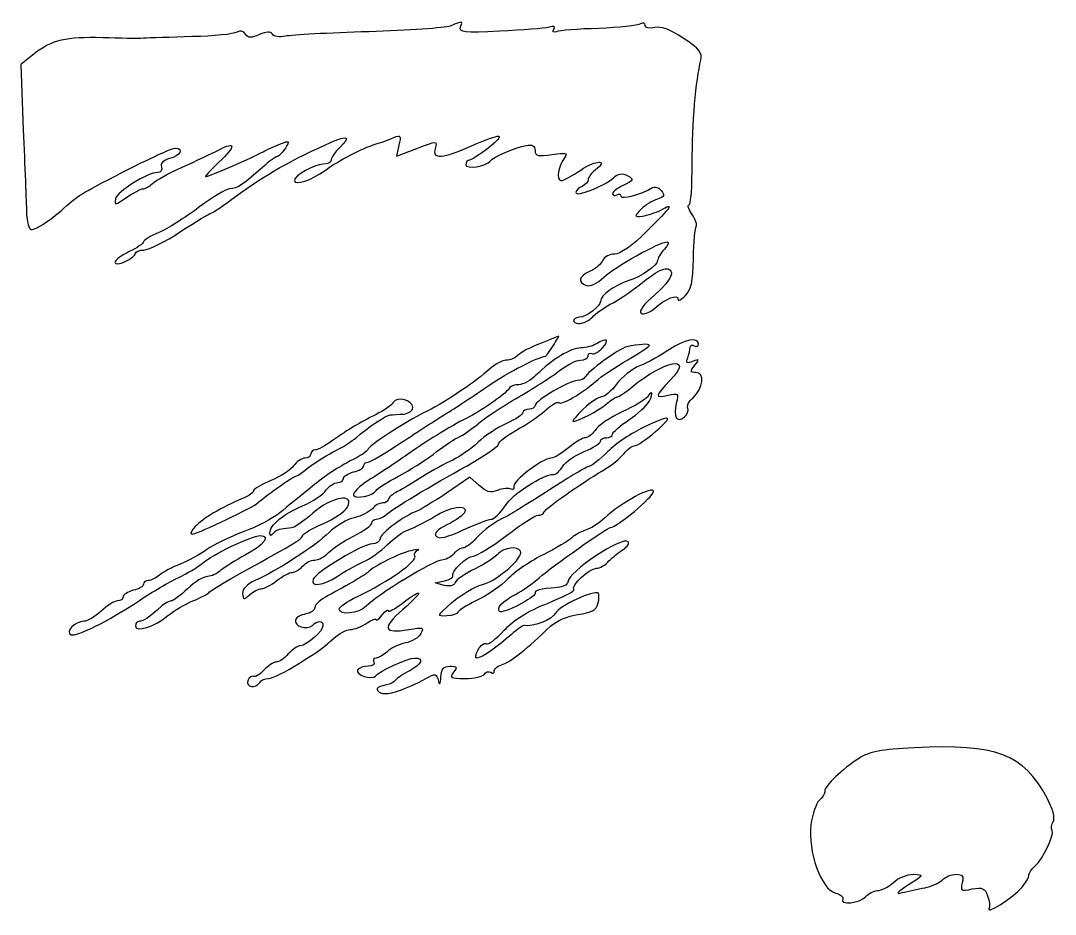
# Model space of a CAD drawing. Extents: x 0 to 69.4, y 0 to 30.3.
# Drawn here: x 56.319 to 60.721, y 15.505 to 19.307 of the extents above; entities that cross this region are included whole.
import ezdxf

# ---------------------------------------------------------------- set-up
doc = ezdxf.new("R2010")
doc.units = 0
doc.header["$MEASUREMENT"] = 0
doc.layers.get('0').update_dxf_attribs({"linetype": 'CONTINUOUS'})

msp = doc.modelspace()

# ---------------------------------------------------------------- linework, layer by layer
at = {"color": 0, "linetype": 'CONTINUOUS'}
for p, q in [((58.1465, 19.2842), (58.1465, 19.2842)), ((56.376, 19.1662), (56.3187, 19.1211)), ((56.3187, 19.1211), (56.3292, 18.8433)), ((57.9279, 18.7774), (57.9175, 18.7304)), ((57.9175, 18.7304), (58.0043, 18.7635)), ((58.5303, 17.9337), (58.5303, 17.9337)), ((58.7681, 17.9319), (58.7681, 17.9319)), ((58.8983, 17.9199), (58.8983, 17.9199)), ((59.0787, 17.9076), (59.0787, 17.9076)), ((58.9851, 17.7046), (58.9851, 17.7046)), ((57.9036, 17.6821), (57.9036, 17.6821)), ((58.9678, 17.5761), (58.9678, 17.5761)), ((58.2299, 17.3643), (58.131, 17.2967)), ((58.2699, 17.3296), (58.2299, 17.3643)), ((58.0824, 16.9147), (58.1222, 16.9233)), ((58.1206, 16.9043), (58.0824, 16.9147)), ((60.1221, 16.2135), (60.1221, 16.2135))]:
    msp.add_line(p, q, dxfattribs=at)
for points in [[(58.1465, 19.2842), (58.124, 19.2756), (57.9678, 19.2651), (57.7994, 19.2599)], [(58.19, 19.279), (58.2004, 19.3068), (58.2004, 19.3068), (58.1465, 19.2842)], [(58.5875, 19.2703), (58.5944, 19.2825), (58.5875, 19.286), (58.5667, 19.279)], [(58.9556, 19.2929), (58.9451, 19.286), (58.8653, 19.2772), (58.7785, 19.2737)], [(58.9764, 19.286), (58.9764, 19.2964), (58.9678, 19.2999), (58.9556, 19.2929)], [(59.0164, 19.2772), (58.9937, 19.2721), (58.9764, 19.2756), (58.9764, 19.286)], [(59.1378, 19.2321), (59.0806, 19.2703), (59.0424, 19.2842), (59.0164, 19.2772)], [(56.6676, 19.2339), (56.5114, 19.239), (56.4524, 19.2251), (56.376, 19.1662)], [(57.0496, 19.239), (56.9593, 19.2356), (56.8656, 19.2339), (56.8413, 19.2321)], [(57.2387, 19.2582), (57.2249, 19.2494), (57.1399, 19.2408), (57.0496, 19.239)], [(57.2751, 19.2494), (57.2665, 19.2651), (57.2526, 19.2668), (57.2387, 19.2582)], [(57.3342, 19.2478), (57.2994, 19.2321), (57.2874, 19.2321), (57.2751, 19.2494)], [(57.3897, 19.2494), (57.3811, 19.2617), (57.3637, 19.2599), (57.3342, 19.2478)], [(57.4453, 19.2408), (57.421, 19.2356), (57.395, 19.239), (57.3897, 19.2494)], [(57.7994, 19.2599), (57.6311, 19.2547), (57.4714, 19.246), (57.4453, 19.2408)], [(58.3567, 19.2617), (58.2074, 19.2547), (58.1812, 19.2582), (58.19, 19.279)], [(58.5667, 19.279), (58.5476, 19.2737), (58.4539, 19.2668), (58.3567, 19.2617)], [(58.5979, 19.2599), (58.584, 19.2547), (58.5806, 19.2599), (58.5875, 19.2703)], [(58.7785, 19.2737), (58.6917, 19.2721), (58.6101, 19.2651), (58.5979, 19.2599)], [(56.8413, 19.2321), (56.8169, 19.2304), (56.7387, 19.2321), (56.6676, 19.2339)], [(59.2125, 19.1385), (59.2194, 19.1697), (59.2072, 19.1869), (59.1378, 19.2321)], [(59.176, 18.701), (59.176, 18.8693), (59.1917, 19.0551), (59.2125, 19.1385)], [(56.3292, 18.8433), (56.3361, 18.6906), (56.3431, 18.5326), (56.3431, 18.4926)], [(57.4244, 18.7825), (57.4626, 18.7982), (57.4644, 18.7964), (57.4453, 18.7651)], [(57.6397, 18.7894), (57.7126, 18.8207), (57.7231, 18.8137), (57.6761, 18.7669)], [(57.8307, 18.7825), (57.855, 18.7894), (57.8897, 18.8017), (57.9071, 18.8103)], [(57.9071, 18.8103), (57.9365, 18.8207), (57.9383, 18.8172), (57.9279, 18.7774)], [(58.2368, 18.7739), (58.3671, 18.8311), (58.3879, 18.8294), (58.3081, 18.7651)], [(56.7943, 18.6836), (56.8846, 18.7287), (56.9662, 18.7651), (56.9767, 18.7651)], [(56.9767, 18.7651), (57.0149, 18.7651), (56.9975, 18.7304), (56.9524, 18.72)], [(57.0061, 18.6836), (57.0635, 18.7096), (57.1329, 18.7426), (57.1607, 18.7565)], [(57.1607, 18.7565), (57.2353, 18.7964), (57.2353, 18.7739), (57.1624, 18.7044)], [(57.2369, 18.5621), (57.3515, 18.6472), (57.48, 18.72), (57.6397, 18.7894)], [(57.3499, 18.7496), (57.3672, 18.7582), (57.4001, 18.7739), (57.4244, 18.7825)], [(57.4453, 18.7651), (57.4332, 18.7461), (57.4175, 18.7304), (57.4124, 18.7304)], [(57.6137, 18.6697), (57.6726, 18.7131), (57.7664, 18.7617), (57.8307, 18.7825)], [(57.6761, 18.7669), (57.6553, 18.7461), (57.6397, 18.7235), (57.6397, 18.7131)], [(58.0043, 18.7635), (58.0911, 18.7964), (58.0928, 18.7964), (58.0824, 18.7635)], [(58.0824, 18.7635), (58.0668, 18.7165), (58.1153, 18.72), (58.2368, 18.7739)], [(58.3081, 18.7651), (58.2715, 18.7374), (58.2351, 18.7131), (58.2282, 18.7131)], [(58.3167, 18.7096), (58.3289, 18.7269), (58.4226, 18.7669), (58.4694, 18.7756)], [(58.4694, 18.7756), (58.4956, 18.7808), (58.5076, 18.7756), (58.5076, 18.7547)], [(58.5076, 18.7547), (58.5076, 18.7304), (58.5199, 18.7287), (58.5806, 18.7374)], [(56.9524, 18.72), (56.9246, 18.7131), (56.9124, 18.6992), (56.9176, 18.6854)], [(57.1051, 18.6437), (57.119, 18.6437), (57.3117, 18.7269), (57.3499, 18.7496)], [(57.4124, 18.7304), (57.4071, 18.7304), (57.3828, 18.7131), (57.3585, 18.6924)], [(57.6397, 18.7131), (57.6397, 18.7044), (57.6242, 18.6958), (57.605, 18.6958)], [(58.2282, 18.7131), (58.2194, 18.7131), (58.2125, 18.7044), (58.2125, 18.694)], [(58.5806, 18.7374), (58.6379, 18.7461), (58.6483, 18.7443), (58.6344, 18.7269)], [(58.6344, 18.7269), (58.6067, 18.6924), (58.5963, 18.6264), (58.6171, 18.6264)], [(58.7021, 18.6715), (58.7664, 18.7165), (58.8254, 18.7149), (58.7629, 18.6715)], [(56.5149, 18.5204), (56.5687, 18.5674), (56.5722, 18.569), (56.7943, 18.6836)], [(56.8794, 18.6142), (56.8915, 18.6264), (56.9489, 18.6576), (57.0061, 18.6836)], [(56.9176, 18.6854), (56.9228, 18.6715), (56.9158, 18.6611), (56.9019, 18.6611)], [(57.1624, 18.7044), (57.126, 18.6715), (57.1017, 18.6437), (57.1051, 18.6437)], [(57.3585, 18.6924), (57.2682, 18.6107), (57.2387, 18.5917), (57.2092, 18.5917)], [(57.605, 18.6958), (57.5668, 18.6958), (57.4835, 18.6489), (57.4835, 18.6264)], [(57.4835, 18.6264), (57.4835, 18.6037), (57.5564, 18.6281), (57.6137, 18.6697)], [(58.2125, 18.694), (58.2125, 18.6732), (58.2993, 18.6871), (58.3167, 18.7096)], [(58.6171, 18.6264), (58.6275, 18.6264), (58.6657, 18.6472), (58.7021, 18.6715)], [(58.7629, 18.6715), (58.7472, 18.6593), (58.7333, 18.6403), (58.7333, 18.6299)], [(59.1621, 18.5222), (59.1708, 18.5222), (59.176, 18.6021), (59.176, 18.701)], [(56.9019, 18.6611), (56.8586, 18.6611), (56.7283, 18.5794), (56.7214, 18.5482)], [(58.6812, 18.576), (58.6812, 18.5551), (58.7993, 18.6021), (58.841, 18.6385)], [(58.7333, 18.6299), (58.7333, 18.6211), (58.7213, 18.609), (58.7074, 18.6021)], [(58.841, 18.6385), (58.8618, 18.6576), (58.8775, 18.6593), (58.9018, 18.6472)], [(58.9018, 18.6472), (58.9296, 18.6315), (58.9278, 18.6281), (58.8844, 18.6072)], [(56.7683, 18.5551), (56.7978, 18.5743), (56.829, 18.5917), (56.8378, 18.5917)], [(56.8378, 18.5917), (56.8482, 18.5917), (56.8672, 18.6021), (56.8794, 18.6142)], [(57.2092, 18.5917), (57.1936, 18.5917), (57.1329, 18.5551), (57.0756, 18.5118)], [(58.7074, 18.6021), (58.6935, 18.5968), (58.6812, 18.5847), (58.6812, 18.576)], [(58.8844, 18.6072), (58.8583, 18.5951), (58.8375, 18.5794), (58.8375, 18.5708)], [(58.8722, 18.5604), (58.8722, 18.5447), (58.9625, 18.569), (59.0042, 18.5951)], [(59.0042, 18.5951), (59.0164, 18.6021), (59.0338, 18.5968), (59.0442, 18.5847)], [(59.0442, 18.5847), (59.0614, 18.5656), (59.0579, 18.5569), (59.0285, 18.5482)], [(56.7214, 18.5482), (56.7163, 18.5204), (56.7232, 18.5222), (56.7683, 18.5551)], [(57.1276, 18.4875), (57.1346, 18.4875), (57.1832, 18.5204), (57.2369, 18.5621)], [(58.8375, 18.5708), (58.8375, 18.5621), (58.8463, 18.5604), (58.8549, 18.5656)], [(58.8549, 18.5656), (58.8653, 18.5708), (58.8722, 18.569), (58.8722, 18.5604)], [(59.0285, 18.5482), (59.0076, 18.5412), (58.9764, 18.5222), (58.959, 18.5049)], [(59.0424, 18.5014), (59.1014, 18.5343), (59.0892, 18.5169), (58.9833, 18.4111)], [(56.3431, 18.4926), (56.3447, 18.451), (56.3535, 18.4181), (56.3639, 18.4181)], [(56.3639, 18.4181), (56.3847, 18.4181), (56.4489, 18.4597), (56.5149, 18.5204)], [(57.0756, 18.5118), (57.0183, 18.4683), (56.9419, 18.4215), (56.9072, 18.4058)], [(58.959, 18.5049), (58.9278, 18.4736), (58.9278, 18.4718), (58.9643, 18.4753)], [(58.9643, 18.4753), (58.9851, 18.4787), (59.0199, 18.4892), (59.0424, 18.5014)], [(59.176, 18.4822), (59.1604, 18.5049), (59.1551, 18.5222), (59.1621, 18.5222)], [(56.9992, 18.4093), (57.0651, 18.4528), (57.1225, 18.4875), (57.1276, 18.4875)], [(59.1933, 18.4319), (59.1986, 18.4371), (59.1899, 18.4597), (59.176, 18.4822)], [(56.9072, 18.4058), (56.8707, 18.3919), (56.8413, 18.3729), (56.8413, 18.366)], [(56.8429, 18.3312), (56.8637, 18.3312), (56.9332, 18.366), (56.9992, 18.4093)], [(58.9833, 18.4111), (58.9226, 18.3503), (58.8706, 18.3139), (58.8463, 18.3139)], [(59.1812, 18.2947), (59.1829, 18.366), (59.1882, 18.4267), (59.1933, 18.4319)], [(56.8413, 18.366), (56.8413, 18.359), (56.8135, 18.3399), (56.7804, 18.3243)], [(58.7993, 18.215), (58.8444, 18.2583), (59.0372, 18.366), (59.0701, 18.366)], [(59.0701, 18.366), (59.0787, 18.366), (59.0736, 18.3521), (59.0579, 18.3347)], [(56.7804, 18.3243), (56.7475, 18.3086), (56.7197, 18.2878), (56.7197, 18.2792)], [(56.7631, 18.2826), (56.7874, 18.2931), (56.8065, 18.3086), (56.8065, 18.3174)], [(56.8065, 18.3174), (56.8065, 18.3243), (56.8239, 18.3312), (56.8429, 18.3312)], [(58.8463, 18.3139), (58.8236, 18.3139), (58.8028, 18.3017), (58.7958, 18.2878)], [(59.0579, 18.3347), (59.0407, 18.3174), (59.0285, 18.2947), (59.0285, 18.2861)], [(56.7197, 18.2792), (56.7197, 18.2704), (56.7387, 18.2704), (56.7631, 18.2826)], [(58.7958, 18.2878), (58.7907, 18.2739), (58.7664, 18.2531), (58.7421, 18.241)], [(59.0285, 18.2861), (59.0268, 18.2653), (58.9608, 18.2185), (58.9069, 18.2011)], [(59.1465, 18.1368), (59.1708, 18.1594), (59.1794, 18.1958), (59.1812, 18.2947)], [(58.7421, 18.241), (58.6917, 18.2185), (58.6865, 18.1958), (58.7264, 18.1803)], [(58.9504, 18.1819), (59.0372, 18.2531), (59.0753, 18.2669), (59.0875, 18.2357)], [(59.0875, 18.2357), (59.0926, 18.2219), (59.0649, 18.1837), (59.0181, 18.1421)], [(58.7264, 18.1803), (58.7421, 18.175), (58.7715, 18.1889), (58.7993, 18.215)], [(58.9069, 18.2011), (58.8428, 18.1803), (58.7854, 18.1386), (58.7854, 18.1125)], [(58.8271, 18.1004), (58.8567, 18.1143), (58.9122, 18.1525), (58.9504, 18.1819)], [(59.0181, 18.1421), (58.9694, 18.1004), (58.9469, 18.0692), (58.959, 18.0622)], [(59.0164, 18.0831), (59.0632, 18.1247), (59.1153, 18.1456), (59.1153, 18.1229)], [(58.7854, 18.1125), (58.7854, 18.0917), (58.7264, 18.0465), (58.6951, 18.0449)], [(58.7525, 18.0465), (58.7646, 18.0604), (58.7976, 18.0847), (58.8271, 18.1004)], [(59.1153, 18.1229), (59.1153, 18.1125), (59.1292, 18.1194), (59.1465, 18.1368)], [(58.959, 18.0622), (58.9694, 18.0553), (58.9956, 18.0657), (59.0164, 18.0831)], [(58.6951, 18.0449), (58.6657, 18.0431), (58.6622, 18.0187), (58.6935, 18.0187)], [(58.6935, 18.0187), (58.7125, 18.0187), (58.7386, 18.031), (58.7525, 18.0465)], [(58.6083, 17.965), (58.6049, 17.9632), (58.5701, 17.9493), (58.5303, 17.9337)], [(58.584, 17.9233), (58.5997, 17.9476), (58.6101, 17.9667), (58.6083, 17.965)], [(59.2021, 17.9303), (59.2021, 17.9632), (59.1431, 17.9511), (59.0787, 17.9076)], [(58.5303, 17.9337), (58.4886, 17.9181), (58.4469, 17.8956), (58.4347, 17.8833)], [(58.5528, 17.8799), (58.5546, 17.8799), (58.5685, 17.899), (58.584, 17.9233)], [(58.7681, 17.9319), (58.7542, 17.9233), (58.7229, 17.9146), (58.7021, 17.9146)], [(58.8983, 17.9199), (58.8636, 17.9111), (58.7299, 17.8139), (58.7194, 17.7896)], [(58.7942, 17.9146), (58.8271, 17.9511), (58.8115, 17.9597), (58.7681, 17.9319)], [(58.9937, 17.925), (58.9937, 17.9337), (58.9469, 17.9303), (58.8983, 17.9199)], [(58.9018, 17.8643), (58.9521, 17.8937), (58.9937, 17.9199), (58.9937, 17.925)], [(59.1674, 17.9164), (59.1674, 17.9268), (59.176, 17.9285), (59.1847, 17.9233)], [(59.1847, 17.9233), (59.1951, 17.9181), (59.2021, 17.9215), (59.2021, 17.9303)], [(58.3028, 17.7497), (58.4, 17.8157), (58.5164, 17.8747), (58.5528, 17.8799)], [(58.4347, 17.8833), (58.4226, 17.8712), (58.4018, 17.8625), (58.3844, 17.8625)], [(58.7021, 17.9146), (58.6588, 17.9146), (58.5806, 17.866), (58.5111, 17.7983)], [(58.7004, 17.8625), (58.7178, 17.8625), (58.7333, 17.8712), (58.7333, 17.8817)], [(58.7333, 17.8817), (58.7333, 17.8903), (58.7403, 17.8956), (58.749, 17.8903)], [(58.749, 17.8903), (58.756, 17.8851), (58.7768, 17.8956), (58.7942, 17.9146)], [(58.9192, 17.7481), (59.0562, 17.8625), (59.1899, 17.8868), (59.0822, 17.7775)], [(59.0787, 17.9076), (59.0458, 17.8851), (58.9903, 17.8539), (58.9556, 17.84)], [(59.1569, 17.8729), (59.1621, 17.8868), (59.1674, 17.9076), (59.1674, 17.9164)], [(58.3844, 17.8625), (58.3687, 17.8625), (58.3375, 17.8451), (58.3132, 17.8243)], [(58.6171, 17.8226), (58.6449, 17.8435), (58.6812, 17.8625), (58.7004, 17.8625)], [(58.7646, 17.7722), (58.7889, 17.7931), (58.8497, 17.8347), (58.9018, 17.8643)], [(58.9556, 17.84), (58.9208, 17.8261), (58.8757, 17.7896), (58.8532, 17.7601)], [(59.1778, 17.8574), (59.1535, 17.8469), (59.1482, 17.8504), (59.1569, 17.8729)], [(59.1917, 17.8104), (59.1674, 17.8104), (59.1656, 17.8139), (59.1864, 17.84)], [(59.1864, 17.84), (59.2072, 17.866), (59.2072, 17.8678), (59.1778, 17.8574)], [(58.3132, 17.8243), (58.2594, 17.774), (58.1361, 17.6907), (58.0476, 17.6456)], [(58.4382, 17.7064), (58.5094, 17.7481), (58.591, 17.8), (58.6171, 17.8226)], [(58.5111, 17.7983), (58.4886, 17.7757), (58.4574, 17.7583), (58.4382, 17.7583)], [(58.7194, 17.7896), (58.716, 17.7826), (58.7021, 17.7757), (58.6865, 17.7757)], [(59.1794, 17.7029), (59.2229, 17.7428), (59.2315, 17.8104), (59.1917, 17.8104)], [(58.1206, 17.63), (58.15, 17.6474), (58.2317, 17.7011), (58.3028, 17.7497)], [(58.4, 17.7462), (58.3931, 17.7272), (58.2838, 17.649), (58.2299, 17.6231)], [(58.4382, 17.7583), (58.4208, 17.7583), (58.4035, 17.7532), (58.4, 17.7462)], [(58.6865, 17.7757), (58.6535, 17.7757), (58.5076, 17.6907), (58.5076, 17.6699)], [(58.6067, 17.6821), (58.6187, 17.6699), (58.7074, 17.7203), (58.7646, 17.7722)], [(58.8532, 17.7601), (58.8324, 17.7307), (58.8028, 17.7064), (58.7907, 17.7064)], [(58.8567, 17.7064), (58.8636, 17.7064), (58.8914, 17.7254), (58.9192, 17.7481)], [(59.0822, 17.7775), (59.0164, 17.7099), (59.0146, 17.6994), (59.0736, 17.7133)], [(57.9869, 17.6612), (57.9869, 17.6925), (57.921, 17.7099), (57.9036, 17.6821)], [(58.2646, 17.5918), (58.2889, 17.6143), (58.3671, 17.6647), (58.4382, 17.7064)], [(58.7907, 17.7064), (58.7785, 17.7064), (58.7437, 17.6837), (58.7125, 17.6543)], [(58.8097, 17.6751), (58.8289, 17.6925), (58.8497, 17.7064), (58.8567, 17.7064)], [(58.9851, 17.7046), (58.9782, 17.696), (58.9296, 17.6664), (58.8775, 17.6421)], [(58.9937, 17.689), (59.0129, 17.7237), (59.0042, 17.7393), (58.9851, 17.7046)], [(59.0736, 17.7133), (59.1153, 17.7237), (59.1187, 17.7219), (59.1083, 17.6803)], [(59.1569, 17.6578), (59.1517, 17.6664), (59.1604, 17.6872), (59.1794, 17.7029)], [(57.9036, 17.6821), (57.8967, 17.6699), (57.8636, 17.6474), (57.8307, 17.6317)], [(57.9488, 17.6335), (57.9696, 17.6351), (57.9869, 17.6474), (57.9869, 17.6612)], [(58.4817, 17.6543), (58.4678, 17.6543), (58.4556, 17.6474), (58.4556, 17.6404)], [(58.5076, 17.6699), (58.5076, 17.6612), (58.4956, 17.6543), (58.4817, 17.6543)], [(58.5493, 17.6474), (58.5754, 17.6717), (58.6014, 17.6872), (58.6067, 17.6821)], [(58.7125, 17.6543), (58.6831, 17.6265), (58.6639, 17.6022), (58.6692, 17.6022)], [(58.6692, 17.6022), (58.6917, 17.6022), (58.7785, 17.6474), (58.8097, 17.6751)], [(58.9069, 17.6092), (58.9435, 17.6335), (58.9833, 17.6699), (58.9937, 17.689)], [(59.1083, 17.6803), (59.0944, 17.6231), (59.11, 17.5935), (59.1431, 17.6212)], [(59.1431, 17.6212), (59.1551, 17.6317), (59.1621, 17.6474), (59.1569, 17.6578)], [(57.8307, 17.6317), (57.7578, 17.5953), (57.7178, 17.571), (57.6449, 17.5206)], [(57.7456, 17.5328), (57.7925, 17.5744), (57.8724, 17.6282), (57.8914, 17.63)], [(58.0476, 17.6456), (57.9435, 17.5935), (57.796, 17.4962), (57.796, 17.4824)], [(57.8914, 17.63), (57.9001, 17.63), (57.9261, 17.6335), (57.9488, 17.6335)], [(57.9383, 17.5119), (58.0078, 17.5587), (58.0893, 17.6108), (58.1206, 17.63)], [(58.2299, 17.6231), (58.1604, 17.5883), (58.0615, 17.5293), (57.9643, 17.4615)], [(58.4556, 17.6404), (58.4556, 17.6317), (58.4243, 17.6108), (58.3861, 17.5935)], [(58.4261, 17.564), (58.466, 17.5849), (58.5215, 17.6231), (58.5493, 17.6474)], [(58.8775, 17.6421), (58.8254, 17.6178), (58.7733, 17.5831), (58.7629, 17.564)], [(58.8375, 17.5483), (58.8375, 17.5553), (58.8687, 17.5831), (58.9069, 17.6092)], [(59.0199, 17.5587), (59.1014, 17.6282), (59.0875, 17.6335), (58.9678, 17.5761)], [(58.1778, 17.5328), (58.2021, 17.5449), (58.2403, 17.571), (58.2646, 17.5918)], [(58.3861, 17.5935), (58.3479, 17.5761), (58.2924, 17.5397), (58.2646, 17.5136)], [(58.9678, 17.5761), (58.9192, 17.5536), (58.8514, 17.5067), (58.8167, 17.4737)], [(57.6483, 17.4719), (57.6865, 17.4911), (57.73, 17.5189), (57.7456, 17.5328)], [(58.0738, 17.4615), (58.1067, 17.4893), (58.1535, 17.5206), (58.1778, 17.5328)], [(58.3514, 17.505), (58.3514, 17.5154), (58.3844, 17.5414), (58.4261, 17.564)], [(58.7213, 17.5328), (58.7108, 17.5328), (58.6778, 17.5136), (58.65, 17.4893)], [(58.7629, 17.564), (58.7507, 17.5467), (58.7333, 17.5328), (58.7213, 17.5328)], [(58.7854, 17.5171), (58.7854, 17.5258), (58.7976, 17.5328), (58.8115, 17.5328)], [(58.8115, 17.5328), (58.8254, 17.5328), (58.8375, 17.5397), (58.8375, 17.5483)], [(58.9296, 17.4981), (58.9417, 17.4981), (58.9817, 17.5258), (59.0199, 17.5587)], [(57.5721, 17.4807), (57.5617, 17.4807), (57.5529, 17.4737), (57.5529, 17.4633)], [(57.6449, 17.5206), (57.6154, 17.4981), (57.5825, 17.4807), (57.5721, 17.4807)], [(57.796, 17.4824), (57.796, 17.4754), (57.7629, 17.4546), (57.7213, 17.4337)], [(57.796, 17.4286), (57.8046, 17.4286), (57.8689, 17.4668), (57.9383, 17.5119)], [(58.2646, 17.5136), (58.2368, 17.4858), (58.1882, 17.4529), (58.1569, 17.4372)], [(58.2178, 17.4129), (58.2907, 17.4546), (58.3514, 17.4962), (58.3514, 17.505)], [(58.65, 17.4893), (58.6206, 17.465), (58.5875, 17.446), (58.5754, 17.446)], [(58.716, 17.4737), (58.7542, 17.4893), (58.7854, 17.5085), (58.7854, 17.5171)], [(58.8861, 17.465), (58.8983, 17.4824), (58.9192, 17.4981), (58.9296, 17.4981)], [(57.5286, 17.446), (57.5147, 17.446), (57.4922, 17.4303), (57.48, 17.4129)], [(57.5529, 17.4633), (57.5529, 17.4546), (57.5425, 17.446), (57.5286, 17.446)], [(57.539, 17.4025), (57.5617, 17.4217), (57.6119, 17.4529), (57.6483, 17.4719)], [(57.7213, 17.4337), (57.6796, 17.4129), (57.6068, 17.3661), (57.5599, 17.3261)], [(57.9643, 17.4615), (57.9157, 17.4268), (57.8411, 17.3765), (57.7994, 17.3522)], [(57.9261, 17.3696), (57.9731, 17.3939), (58.039, 17.4356), (58.0738, 17.4615)], [(58.1569, 17.4372), (58.1257, 17.4233), (58.0685, 17.3921), (58.0303, 17.3678)], [(58.5754, 17.446), (58.5372, 17.4442), (58.4122, 17.3487), (58.4174, 17.3261)], [(58.6257, 17.4112), (58.6379, 17.4303), (58.6778, 17.4581), (58.716, 17.4737)], [(58.8167, 17.4737), (58.7819, 17.439), (58.7456, 17.4112), (58.7386, 17.4112)], [(58.7942, 17.3921), (58.8324, 17.4147), (58.8722, 17.4476), (58.8861, 17.465)], [(57.48, 17.4129), (57.4661, 17.3939), (57.4228, 17.3661), (57.3828, 17.3504)], [(57.4869, 17.3678), (57.4922, 17.3678), (57.5165, 17.3835), (57.539, 17.4025)], [(57.7351, 17.3869), (57.7594, 17.3921), (57.7786, 17.4043), (57.7786, 17.4129)], [(57.7786, 17.4129), (57.7786, 17.4217), (57.7856, 17.4286), (57.796, 17.4286)], [(57.8706, 17.2029), (57.9018, 17.2307), (58.065, 17.3296), (58.2178, 17.4129)], [(58.5458, 17.2168), (58.5528, 17.2324), (58.7021, 17.3383), (58.7942, 17.3921)], [(58.7386, 17.4112), (58.7299, 17.4112), (58.6535, 17.3661), (58.5685, 17.3106)], [(58.5875, 17.3765), (58.5963, 17.3765), (58.6136, 17.3921), (58.6257, 17.4112)], [(57.3828, 17.3504), (57.3429, 17.3331), (57.3099, 17.314), (57.3099, 17.3071)], [(57.3272, 17.255), (57.3481, 17.2758), (57.4765, 17.3678), (57.4869, 17.3678)], [(57.6675, 17.3418), (57.6814, 17.3418), (57.6918, 17.3487), (57.6918, 17.3592)], [(57.6918, 17.3592), (57.6918, 17.3678), (57.7108, 17.38), (57.7351, 17.3869)], [(57.7994, 17.3522), (57.7594, 17.3261), (57.73, 17.2983), (57.7351, 17.2879)], [(57.8307, 17.3087), (57.8358, 17.3175), (57.8793, 17.3435), (57.9261, 17.3696)], [(58.0303, 17.3678), (57.9921, 17.3435), (57.9435, 17.314), (57.9226, 17.3036)], [(58.381, 17.2446), (58.4139, 17.2949), (58.5407, 17.3765), (58.5875, 17.3765)], [(57.3099, 17.3071), (57.3099, 17.3001), (57.289, 17.2844), (57.2631, 17.274)], [(57.5599, 17.3261), (57.5131, 17.2879), (57.4506, 17.2376), (57.421, 17.2133)], [(57.5182, 17.2428), (57.5617, 17.2619), (57.6068, 17.2914), (57.6189, 17.3106)], [(57.6189, 17.3106), (57.6311, 17.3279), (57.6536, 17.3418), (57.6675, 17.3418)], [(57.7351, 17.2879), (57.7474, 17.2706), (57.815, 17.2844), (57.8307, 17.3087)], [(57.9226, 17.3036), (57.9001, 17.2932), (57.8828, 17.2775), (57.8828, 17.2689)], [(58.3479, 17.3087), (58.3167, 17.2967), (58.2993, 17.3018), (58.2699, 17.3296)], [(58.4053, 17.314), (58.3965, 17.3192), (58.3706, 17.3175), (58.3479, 17.3087)], [(58.5685, 17.3106), (58.4817, 17.255), (58.4, 17.2046), (58.3861, 17.1976)], [(58.4174, 17.3261), (58.4192, 17.314), (58.4139, 17.3087), (58.4053, 17.314)], [(59.0111, 17.3036), (59.0111, 17.3314), (58.874, 17.2567), (58.8028, 17.1907)], [(58.8289, 17.1508), (58.8549, 17.1508), (59.0111, 17.2828), (59.0111, 17.3036)], [(57.2631, 17.274), (57.171, 17.2358), (57.0929, 17.189), (57.0617, 17.1543)], [(57.7092, 17.2376), (57.7421, 17.3001), (57.6414, 17.281), (57.5617, 17.2115)], [(57.8828, 17.2689), (57.8828, 17.2619), (57.8724, 17.255), (57.8585, 17.255)], [(58.131, 17.2967), (58.0754, 17.2601), (58.0182, 17.2254), (58.0043, 17.2203)], [(57.0531, 17.1231), (57.0774, 17.1265), (57.3133, 17.2393), (57.3272, 17.255)], [(57.421, 17.2133), (57.3915, 17.189), (57.3221, 17.1525), (57.2647, 17.1317)], [(57.3793, 17.1282), (57.3793, 17.1612), (57.4332, 17.2064), (57.5182, 17.2428)], [(57.605, 17.1664), (57.6518, 17.1872), (57.6988, 17.2185), (57.7092, 17.2376)], [(57.815, 17.2307), (57.8029, 17.2168), (57.7682, 17.1994), (57.7386, 17.1925)], [(57.8585, 17.255), (57.8463, 17.255), (57.8254, 17.2446), (57.815, 17.2307)], [(58.0043, 17.2203), (57.9539, 17.2029), (57.8481, 17.1247), (57.8481, 17.1039)], [(58.0772, 17.196), (58.1483, 17.2411), (58.2194, 17.2515), (58.209, 17.2168)], [(58.209, 17.2168), (58.2039, 17.2046), (58.1708, 17.1803), (58.1344, 17.1629)], [(58.3201, 17.1856), (58.3324, 17.1856), (58.3601, 17.2115), (58.381, 17.2446)], [(58.5199, 17.2029), (58.5303, 17.2029), (58.5424, 17.2081), (58.5458, 17.2168)], [(57.5617, 17.2115), (57.5235, 17.1786), (57.4835, 17.149), (57.4714, 17.149)], [(57.7386, 17.1925), (57.7092, 17.1872), (57.6606, 17.1578), (57.6311, 17.13)], [(57.7351, 17.1143), (57.7786, 17.1351), (57.8133, 17.1612), (57.8133, 17.1699)], [(57.8133, 17.1699), (57.8133, 17.1786), (57.8219, 17.1856), (57.8307, 17.1856)], [(57.8307, 17.1856), (57.8411, 17.1856), (57.8585, 17.1942), (57.8706, 17.2029)], [(57.9713, 17.1421), (57.9939, 17.1508), (58.0425, 17.1751), (58.0772, 17.196)], [(58.2021, 17.1404), (58.2542, 17.1647), (58.3081, 17.1856), (58.3201, 17.1856)], [(58.3861, 17.1976), (58.3358, 17.1751), (58.2907, 17.1421), (58.256, 17.1039)], [(58.3861, 17.1161), (58.4486, 17.1647), (58.5076, 17.2029), (58.5199, 17.2029)], [(58.8028, 17.1907), (58.7785, 17.1682), (58.7437, 17.1456), (58.7247, 17.1404)], [(57.0617, 17.1543), (57.0392, 17.13), (57.0374, 17.1196), (57.0531, 17.1231)], [(57.2647, 17.1317), (57.2092, 17.1108), (57.1399, 17.0779), (57.1103, 17.0571)], [(57.6311, 17.13), (57.5738, 17.0726), (57.4019, 16.9615), (57.3151, 16.9251)], [(57.3932, 17.1247), (57.3846, 17.1143), (57.3793, 17.1143), (57.3793, 17.1282)], [(57.4279, 17.1439), (57.4158, 17.1421), (57.4001, 17.1351), (57.3932, 17.1247)], [(57.4714, 17.149), (57.4592, 17.1474), (57.4383, 17.1456), (57.4279, 17.1439)], [(57.5182, 17.1161), (57.5182, 17.1231), (57.5564, 17.1456), (57.605, 17.1664)], [(57.8793, 17.0779), (57.9071, 17.1057), (57.9488, 17.1351), (57.9713, 17.1421)], [(58.1344, 17.1629), (58.0893, 17.1404), (58.0754, 17.1247), (58.0876, 17.1126)], [(58.0876, 17.1126), (58.0997, 17.1004), (58.1344, 17.1092), (58.2021, 17.1404)], [(58.525, 16.9372), (58.5789, 16.9842), (58.815, 17.1508), (58.8289, 17.1508)], [(58.7247, 17.1404), (58.7056, 17.1335), (58.6778, 17.1196), (58.6639, 17.1074)], [(57.0912, 16.9981), (57.1311, 17.0344), (57.3012, 17.1161), (57.3376, 17.1161)], [(57.2144, 16.9337), (57.4696, 17.0744), (57.5182, 17.1022), (57.5182, 17.1161)], [(57.3376, 17.1161), (57.3846, 17.1161), (57.3533, 17.0761), (57.2751, 17.0344)], [(57.815, 17.0814), (57.7751, 17.0814), (57.5756, 16.9615), (57.5633, 16.9303)], [(57.6276, 17.0432), (57.6432, 17.0606), (57.6918, 17.0918), (57.7351, 17.1143)], [(57.8481, 17.1039), (57.8481, 17.0918), (57.8324, 17.0814), (57.815, 17.0814)], [(58.256, 17.1039), (58.2368, 17.0814), (58.2108, 17.064), (58.2004, 17.064)], [(58.2456, 17.0293), (58.2611, 17.031), (58.3236, 17.0692), (58.3861, 17.1161)], [(58.6639, 17.1074), (58.65, 17.0935), (58.5963, 17.0622), (58.5442, 17.0362)], [(58.9035, 17.09), (58.8792, 17.1161), (58.6465, 16.9615), (58.6465, 16.9182)], [(58.8826, 17.0571), (58.9, 17.0692), (58.9104, 17.0831), (58.9035, 17.09)], [(57.1103, 17.0571), (57.0825, 17.0362), (57.0304, 17.0085), (56.9975, 16.9946)], [(57.5703, 17.0119), (57.586, 17.0119), (57.6119, 17.0258), (57.6276, 17.0432)], [(57.7733, 17.0032), (57.8046, 17.0154), (57.8515, 17.0501), (57.8793, 17.0779)], [(57.9782, 17.0518), (57.9331, 17.0414), (57.8185, 16.9858), (57.796, 16.9599)], [(58.0078, 17.0536), (58.0199, 17.0587), (58.0078, 17.0571), (57.9782, 17.0518)], [(57.9956, 17.0293), (57.9904, 17.0362), (57.9974, 17.0483), (58.0078, 17.0536)], [(58.1604, 17.0379), (58.1483, 17.024), (58.1257, 17.0119), (58.1101, 17.0119)], [(58.2004, 17.064), (58.19, 17.064), (58.1726, 17.0518), (58.1604, 17.0379)], [(58.3514, 17.0397), (58.341, 17.0258), (58.2958, 16.9962), (58.2525, 16.9754)], [(58.2838, 16.9078), (58.3497, 16.9268), (58.4608, 17.024), (58.4451, 17.0501)], [(58.4451, 17.0501), (58.4312, 17.0726), (58.3757, 17.0657), (58.3514, 17.0397)], [(58.8219, 17.0085), (58.8375, 17.024), (58.8653, 17.0467), (58.8826, 17.0571)], [(56.9975, 16.9946), (56.9644, 16.9824), (56.9246, 16.9615), (56.9089, 16.9476)], [(56.9887, 16.9372), (57.0269, 16.9546), (57.0721, 16.9824), (57.0912, 16.9981)], [(57.2751, 17.0344), (57.2335, 17.0119), (57.1867, 16.9824), (57.171, 16.9685)], [(57.5182, 16.9858), (57.5304, 16.9997), (57.5529, 17.0119), (57.5703, 17.0119)], [(57.6657, 16.9425), (57.6953, 16.9633), (57.7439, 16.9893), (57.7733, 17.0032)], [(57.749, 16.8557), (57.8863, 16.9217), (58.0094, 17.0085), (57.9956, 17.0293)], [(58.1101, 17.0119), (58.0789, 17.0119), (57.8376, 16.8661), (57.789, 16.8157)], [(58.1569, 16.9442), (58.1483, 16.9633), (58.216, 17.0293), (58.2456, 17.0293)], [(58.5442, 17.0362), (58.4921, 17.0101), (58.4243, 16.965), (58.3931, 16.9337)], [(58.7681, 16.9772), (58.7819, 16.9772), (58.8081, 16.9911), (58.8219, 17.0085)], [(57.171, 16.9685), (57.1554, 16.9546), (57.1294, 16.9425), (57.1137, 16.9425)], [(57.4089, 16.9251), (57.4332, 16.9442), (57.4626, 16.9599), (57.4749, 16.9599)], [(57.4749, 16.9599), (57.4869, 16.9599), (57.5061, 16.9719), (57.5182, 16.9858)], [(57.796, 16.9599), (57.7856, 16.9494), (57.7126, 16.9078), (57.6276, 16.8608)], [(58.2525, 16.9754), (58.2108, 16.9546), (58.1708, 16.9286), (58.1674, 16.9164)], [(58.6726, 16.8869), (58.6588, 16.9025), (58.7368, 16.9772), (58.7681, 16.9772)], [(56.8413, 16.9094), (56.8413, 16.9008), (56.8221, 16.8886), (56.7978, 16.8835)], [(56.8239, 16.84), (56.876, 16.8765), (56.9506, 16.9182), (56.9887, 16.9372)], [(56.8621, 16.9251), (56.8499, 16.9251), (56.8413, 16.9182), (56.8413, 16.9094)], [(56.9089, 16.9476), (56.895, 16.9356), (56.8725, 16.9251), (56.8621, 16.9251)], [(57.1137, 16.9425), (57.0964, 16.9425), (57.06, 16.9199), (57.0287, 16.8904)], [(57.119, 16.8731), (57.1242, 16.88), (57.1675, 16.906), (57.2144, 16.9337)], [(57.3151, 16.9251), (57.2821, 16.9094), (57.2613, 16.8886), (57.2631, 16.8696)], [(57.3429, 16.8904), (57.355, 16.8904), (57.3846, 16.906), (57.4089, 16.9251)], [(57.5633, 16.9303), (57.5494, 16.8956), (57.6068, 16.9043), (57.6657, 16.9425)], [(58.1674, 16.9164), (58.1622, 16.9025), (58.1431, 16.899), (58.1206, 16.9043)], [(58.1222, 16.9233), (58.1449, 16.9286), (58.1604, 16.939), (58.1569, 16.9442)], [(58.1535, 16.8314), (58.1917, 16.8643), (58.249, 16.899), (58.2838, 16.9078)], [(58.3931, 16.9337), (58.3636, 16.9025), (58.3011, 16.8608), (58.2576, 16.84)], [(58.4243, 16.8661), (58.4521, 16.88), (58.499, 16.9129), (58.525, 16.9372)], [(58.6465, 16.9182), (58.6465, 16.9078), (58.6275, 16.8974), (58.6032, 16.8956)], [(56.7978, 16.8835), (56.7735, 16.8765), (56.7544, 16.8643), (56.7544, 16.8557)], [(57.0287, 16.8904), (56.9992, 16.8626), (56.9679, 16.8383), (56.9593, 16.8383)], [(57.0512, 16.8383), (57.0843, 16.8522), (57.1137, 16.8678), (57.119, 16.8731)], [(57.2631, 16.8696), (57.2647, 16.8435), (57.2682, 16.8418), (57.2925, 16.8643)], [(57.2925, 16.8643), (57.3082, 16.8782), (57.3307, 16.8904), (57.3429, 16.8904)], [(57.9418, 16.8279), (58.0338, 16.8974), (58.0356, 16.8817), (57.9453, 16.8019)], [(58.3567, 16.7932), (58.341, 16.8071), (58.3687, 16.8383), (58.4243, 16.8661)], [(58.5076, 16.8712), (58.5076, 16.8522), (58.3687, 16.7811), (58.3567, 16.7932)], [(58.6032, 16.8956), (58.5233, 16.8886), (58.5076, 16.8851), (58.5076, 16.8712)], [(58.5597, 16.8279), (58.6275, 16.8557), (58.6796, 16.8817), (58.6726, 16.8869)], [(58.7768, 16.8712), (58.7611, 16.8869), (58.6101, 16.8175), (58.5944, 16.7862)], [(58.775, 16.8261), (58.7803, 16.8469), (58.7803, 16.8661), (58.7768, 16.8712)], [(56.534, 16.6943), (56.5583, 16.6856), (56.6885, 16.7515), (56.8239, 16.84)], [(56.7301, 16.8383), (56.7179, 16.8383), (56.6868, 16.8192), (56.6607, 16.795)], [(56.7544, 16.8557), (56.7544, 16.8453), (56.744, 16.8383), (56.7301, 16.8383)], [(56.9193, 16.8175), (56.8621, 16.7654), (56.8413, 16.7515), (56.8239, 16.7515)], [(56.9593, 16.8383), (56.9506, 16.8383), (56.9315, 16.8279), (56.9193, 16.8175)], [(56.9454, 16.7758), (56.9714, 16.7967), (57.02, 16.8261), (57.0512, 16.8383)], [(57.6276, 16.8608), (57.5964, 16.8453), (57.5703, 16.8226), (57.5703, 16.8106)], [(57.6744, 16.8036), (57.6744, 16.8122), (57.7074, 16.8365), (57.749, 16.8557)], [(57.8828, 16.7967), (57.8828, 16.7897), (57.9088, 16.8019), (57.9418, 16.8279)], [(58.1326, 16.7742), (58.0876, 16.7724), (58.0893, 16.7742), (58.1535, 16.8314)], [(58.2576, 16.84), (58.2143, 16.8175), (58.1778, 16.795), (58.1778, 16.7897)], [(58.3757, 16.7133), (58.4174, 16.7585), (58.4764, 16.795), (58.5597, 16.8279)], [(58.69, 16.7811), (58.7472, 16.7881), (58.7681, 16.8001), (58.775, 16.8261)], [(56.6607, 16.795), (56.6347, 16.7707), (56.6017, 16.7515), (56.5878, 16.7515)], [(56.8065, 16.7325), (56.8065, 16.7029), (56.8915, 16.729), (56.9454, 16.7758)], [(57.5321, 16.7828), (57.5113, 16.7793), (57.4922, 16.7689), (57.4887, 16.7585)], [(57.5703, 16.8106), (57.5703, 16.7985), (57.5529, 16.7862), (57.5321, 16.7828)], [(57.789, 16.8157), (57.756, 16.7846), (57.6744, 16.7742), (57.6744, 16.8036)], [(57.8307, 16.7585), (57.8307, 16.7515), (57.8428, 16.7603), (57.8567, 16.7793)], [(57.9453, 16.8019), (57.8532, 16.7221), (57.8619, 16.6978), (57.9696, 16.7168)], [(57.8567, 16.7793), (57.8706, 16.7967), (57.8828, 16.8053), (57.8828, 16.7967)], [(58.1778, 16.7897), (58.1778, 16.7828), (58.1569, 16.7758), (58.1326, 16.7742)], [(58.5944, 16.7862), (58.5806, 16.7585), (58.4956, 16.7256), (58.4625, 16.7342)], [(58.5736, 16.7307), (58.5979, 16.7533), (58.6465, 16.7742), (58.69, 16.7811)], [(56.5878, 16.7515), (56.5496, 16.7515), (56.5044, 16.7047), (56.534, 16.6943)], [(56.8239, 16.7515), (56.8151, 16.7515), (56.8065, 16.7429), (56.8065, 16.7325)], [(57.4887, 16.7585), (57.48, 16.7307), (57.5374, 16.7117), (57.5599, 16.7342)], [(57.605, 16.7325), (57.605, 16.7099), (57.5356, 16.6492), (57.5078, 16.6474)], [(57.5599, 16.7342), (57.5825, 16.7568), (57.605, 16.7568), (57.605, 16.7325)], [(57.7213, 16.7168), (57.7386, 16.7168), (57.7717, 16.729), (57.7925, 16.7446)], [(57.7925, 16.7446), (57.8133, 16.7585), (57.8307, 16.7654), (57.8307, 16.7585)], [(58.3722, 16.5693), (58.4069, 16.5814), (58.4729, 16.6353), (58.5736, 16.7307)], [(58.4625, 16.7342), (58.4574, 16.736), (58.4312, 16.7186), (58.4069, 16.696)], [(57.6501, 16.6786), (57.6726, 16.6994), (57.7039, 16.7168), (57.7213, 16.7168)], [(58.0217, 16.6994), (58.0129, 16.6821), (57.9835, 16.6647), (57.9557, 16.6596)], [(57.9696, 16.7168), (58.0303, 16.7272), (58.0356, 16.7256), (58.0217, 16.6994)], [(58.4069, 16.696), (58.3497, 16.6439), (58.2803, 16.5953), (58.2594, 16.5953)], [(58.2993, 16.6561), (58.3081, 16.6508), (58.3428, 16.6769), (58.3757, 16.7133)], [(57.3742, 16.5085), (57.4071, 16.5085), (57.5981, 16.6249), (57.6501, 16.6786)], [(57.5078, 16.6474), (57.4974, 16.6474), (57.4749, 16.6318), (57.4575, 16.6126)], [(57.9557, 16.6596), (57.9279, 16.6543), (57.8914, 16.6369), (57.8775, 16.6214)], [(58.2646, 16.63), (58.275, 16.6492), (58.2907, 16.6612), (58.2993, 16.6561)], [(57.4575, 16.6126), (57.4401, 16.5936), (57.4175, 16.5779), (57.4054, 16.5779)], [(57.8775, 16.6214), (57.8619, 16.6075), (57.8411, 16.5953), (57.8307, 16.5953)], [(58.2594, 16.5953), (58.2525, 16.5953), (58.2542, 16.611), (58.2646, 16.63)], [(57.4054, 16.5779), (57.3932, 16.5779), (57.3707, 16.5624), (57.3533, 16.5432)], [(57.7976, 16.5606), (57.7786, 16.5606), (57.7594, 16.5536), (57.7525, 16.545)], [(57.8219, 16.5779), (57.8272, 16.5693), (57.8168, 16.5606), (57.7976, 16.5606)], [(57.8307, 16.5953), (57.8203, 16.5953), (57.8168, 16.5883), (57.8219, 16.5779)], [(57.8289, 16.5189), (57.8428, 16.5397), (57.9661, 16.5953), (57.9956, 16.5953)], [(57.9956, 16.5953), (58.0372, 16.5953), (58.0251, 16.5693), (57.9747, 16.5415)], [(58.1067, 16.5137), (58.1085, 16.5485), (58.1171, 16.5606), (58.1449, 16.5606)], [(58.1449, 16.5606), (58.1761, 16.5606), (58.1778, 16.5571), (58.1604, 16.5346)], [(58.334, 16.5415), (58.334, 16.5501), (58.3514, 16.564), (58.3722, 16.5693)], [(57.3099, 16.5172), (57.3029, 16.5224), (57.2925, 16.5137), (57.2856, 16.4999)], [(57.3533, 16.5432), (57.336, 16.5242), (57.3168, 16.5137), (57.3099, 16.5172)], [(57.7525, 16.545), (57.7404, 16.5242), (57.8133, 16.4999), (57.8289, 16.5189)], [(57.9747, 16.5415), (57.9469, 16.5276), (57.921, 16.5103), (57.914, 16.5015)], [(58.0425, 16.5085), (58.0842, 16.5311), (58.0876, 16.5311), (58.0963, 16.4964)], [(58.0963, 16.4964), (58.1015, 16.4772), (58.105, 16.4842), (58.1067, 16.5137)], [(58.1604, 16.5346), (58.1414, 16.5119), (58.1483, 16.5085), (58.209, 16.5085)], [(58.209, 16.5085), (58.249, 16.5085), (58.2854, 16.5172), (58.2907, 16.5258)], [(58.2907, 16.5258), (58.2976, 16.5362), (58.3097, 16.5397), (58.3185, 16.5346)], [(58.3185, 16.5346), (58.3271, 16.5276), (58.334, 16.5311), (58.334, 16.5415)], [(57.2856, 16.4999), (57.2751, 16.4703), (57.3186, 16.4633), (57.336, 16.4911)], [(57.336, 16.4911), (57.3411, 16.5015), (57.3585, 16.5085), (57.3742, 16.5085)], [(57.874, 16.4807), (57.8307, 16.4737), (57.8219, 16.4582), (57.855, 16.446)], [(57.855, 16.446), (57.8793, 16.4356), (57.9574, 16.4617), (58.0425, 16.5085)], [(57.914, 16.5015), (57.9088, 16.4929), (57.8897, 16.4825), (57.874, 16.4807)], [(60.1221, 16.2135), (59.9815, 16.2065), (59.9276, 16.1961), (59.8878, 16.17)], [(60.6846, 16.0017), (60.5856, 16.1874), (60.471, 16.2308), (60.1221, 16.2135)], [(59.8878, 16.17), (59.8131, 16.1214), (59.7401, 16.0519), (59.7401, 16.0294)], [(59.7401, 16.0294), (59.7401, 16.019), (59.7297, 15.9999), (59.7158, 15.9894)], [(59.7158, 15.9894), (59.7037, 15.979), (59.6881, 15.9322), (59.6811, 15.8853)], [(60.7124, 15.8992), (60.721, 15.9149), (60.7106, 15.9531), (60.6846, 16.0017)], [(60.7071, 15.861), (60.7019, 15.8697), (60.7036, 15.8871), (60.7124, 15.8992)], [(59.6811, 15.8853), (59.6672, 15.7725), (59.7246, 15.6111), (59.7853, 15.5954)], [(60.6342, 15.71), (60.6689, 15.7396), (60.7175, 15.8438), (60.7071, 15.861)], [(60.0318, 15.6406), (60.0526, 15.6597), (60.0908, 15.6753), (60.1168, 15.6753)], [(60.1168, 15.6753), (60.1654, 15.6736), (60.1638, 15.6736), (60.096, 15.6301)], [(60.2401, 15.651), (60.2522, 15.6649), (60.28, 15.6753), (60.2992, 15.6753)], [(60.2992, 15.6753), (60.3269, 15.6753), (60.3321, 15.6667), (60.3251, 15.6389)], [(60.6082, 15.6683), (60.6082, 15.6788), (60.6203, 15.6979), (60.6342, 15.71)], [(59.9642, 15.6058), (59.9815, 15.6058), (60.011, 15.6215), (60.0318, 15.6406)], [(60.096, 15.6301), (60.0457, 15.5972), (60.0388, 15.5885), (60.07, 15.5972)], [(60.1654, 15.6181), (60.1932, 15.6232), (60.2263, 15.6389), (60.2401, 15.651)], [(60.3251, 15.6389), (60.3165, 15.6058), (60.32, 15.6024), (60.3668, 15.6128)], [(60.5613, 15.6024), (60.5874, 15.6267), (60.6082, 15.6563), (60.6082, 15.6683)], [(59.7853, 15.5954), (59.8079, 15.5903), (59.8218, 15.5781), (59.8165, 15.5694)], [(59.9138, 15.5799), (59.926, 15.5938), (59.9485, 15.6058), (59.9642, 15.6058)], [(60.07, 15.5972), (60.0943, 15.6042), (60.136, 15.6128), (60.1654, 15.6181)], [(60.3668, 15.6128), (60.4103, 15.6215), (60.4207, 15.6163), (60.4328, 15.5833)], [(60.4397, 15.5313), (60.4242, 15.5051), (60.511, 15.5556), (60.5613, 15.6024)], [(59.8165, 15.5694), (59.801, 15.5433), (59.8912, 15.5521), (59.9138, 15.5799)], [(60.4328, 15.5833), (60.4415, 15.5625), (60.4432, 15.5382), (60.4397, 15.5313)]]:
    msp.add_open_spline(points, degree=3, dxfattribs=at)

doc.saveas('drawing.dxf')
